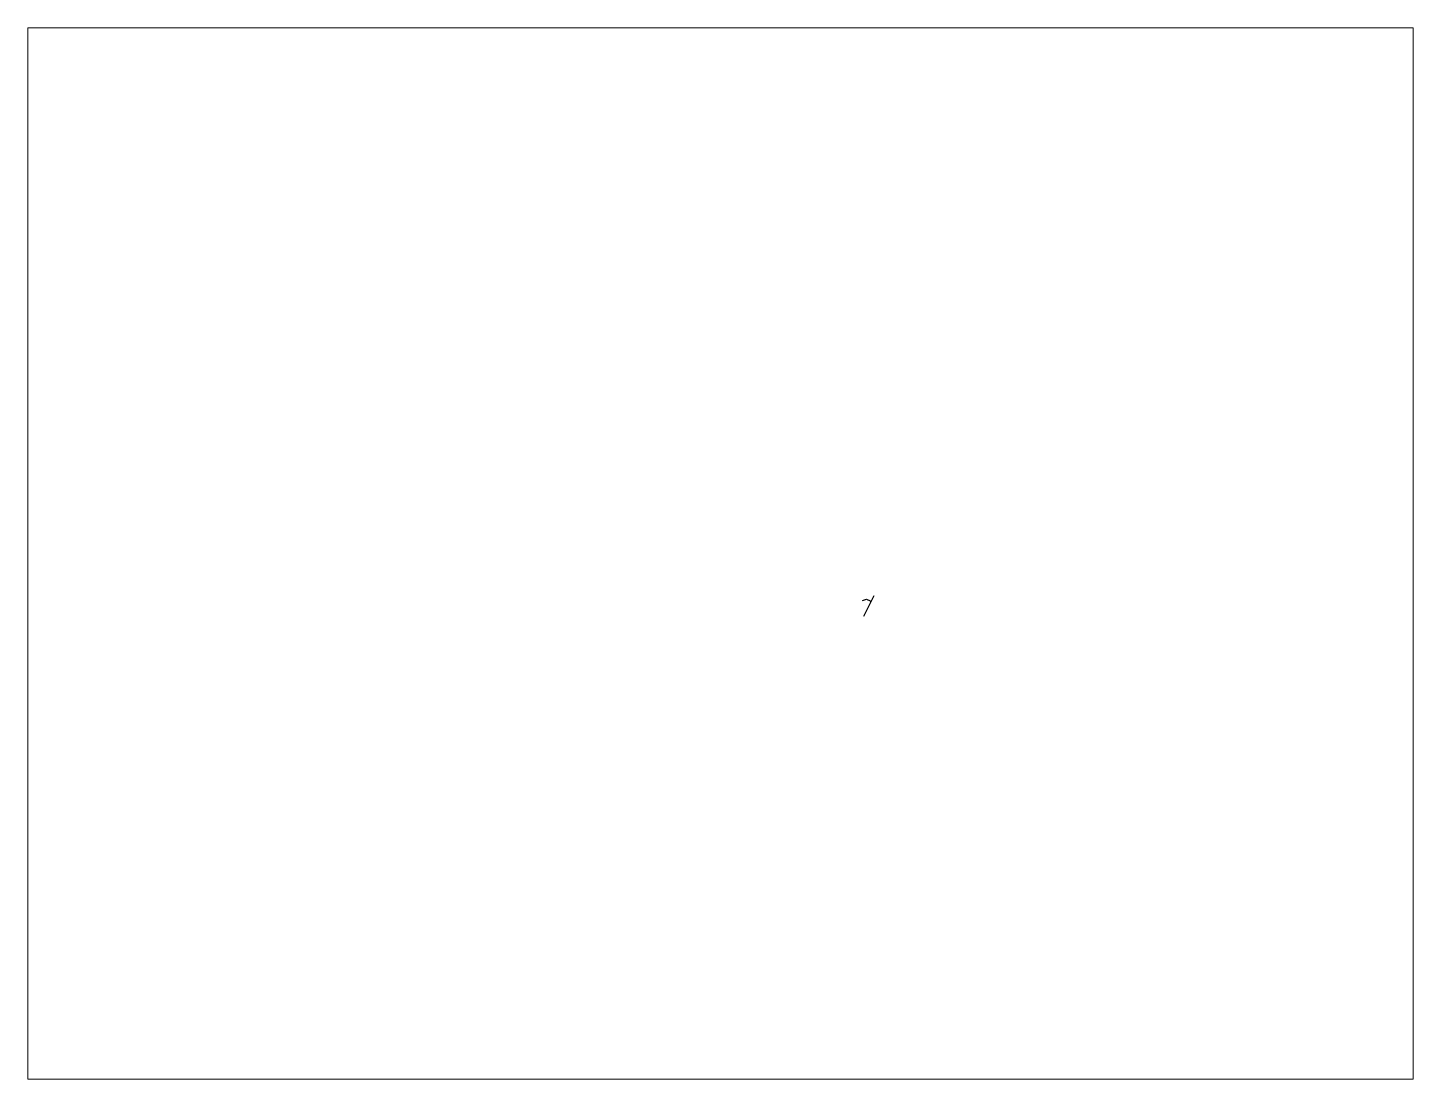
# Paper-space layout 'Layout1' of a CAD drawing. Header units: metres. Extents: x 26 to 231, y 20 to 176.
# The model-space entities are those that its viewports show. They can reach past a viewport. Long polylines and large blocks are cut down to what shows.
import ezdxf

# ---------------------------------------------------------------- set-up
doc = ezdxf.new("R2010")
doc.units = ezdxf.units.M
doc.layers.add('war_leitung', color=7, linetype='Continuous')

msp = doc.modelspace()

# ---------------------------------------------------------------- linework, layer by layer
at = {"layer": 'war_leitung', "color": 160, "true_color": 0x0048ff}
for points in [[(2810976.69, 1183949.8), (2810979.19, 1183950.7), (2810981.59, 1183949.66), (2810981.92, 1183948.84)], [(2810983.88, 1183952.73), (2810977.34, 1183939.76)]]:
    msp.add_lwpolyline(points, dxfattribs=at)

psp = doc.layouts.get("Layout1")

# ---------------------------------------------------------------- viewports
at = {"layer": '0', "view_target_point": (370776.43, 310629.57)}
psp.add_viewport(center=(128.5, 97.5), size=(205.6, 156), view_center_point=(2440110.08, 873350.15), view_height=668.0063, dxfattribs=at)

doc.saveas('drawing.dxf')
